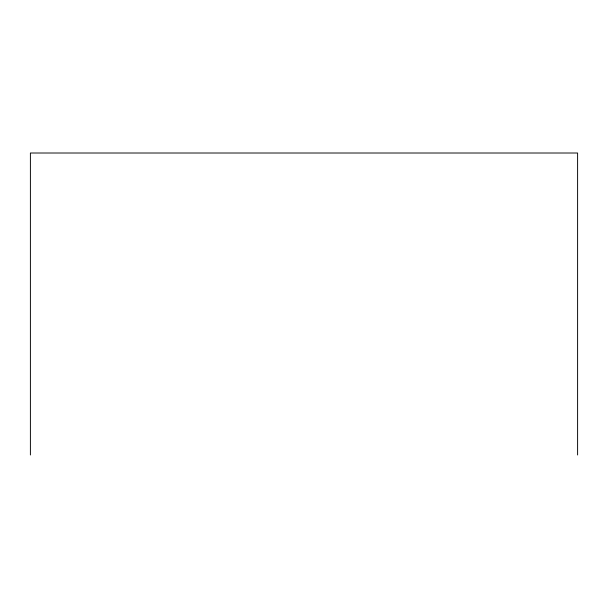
<?xml version="1.0" encoding="UTF-8"?>
<svg xmlns="http://www.w3.org/2000/svg" width="608" height="608" viewBox="0 0 608 608"><rect width="100%" height="100%" fill="white"/><g stroke="black" fill="none" stroke-linecap="round" stroke-linejoin="round"><path stroke-width="0.91" d="M577.6 454.989L577.6 153.011L30.4 153.011L30.4 454.989"/></g></svg>
